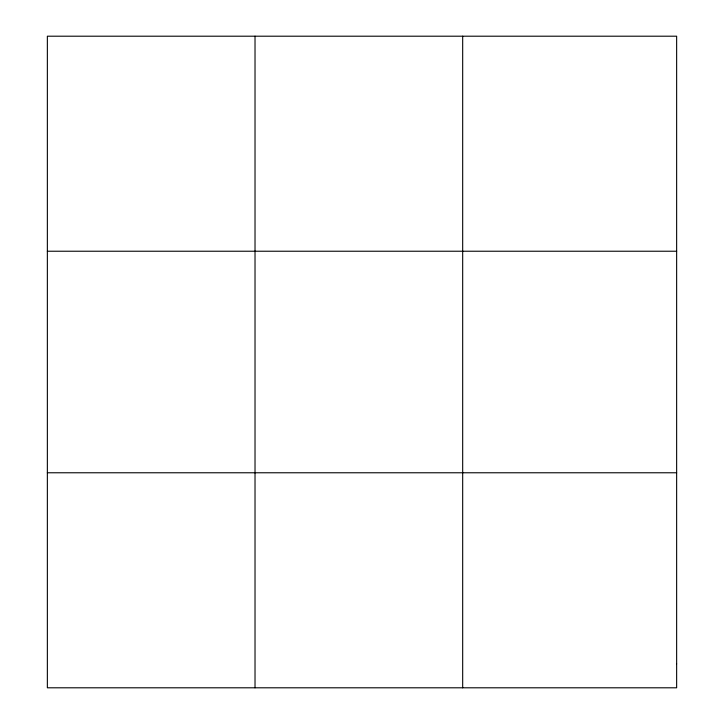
<?xml version="1.0" encoding="UTF-8"?>
<svg xmlns="http://www.w3.org/2000/svg" width="724" height="724" viewBox="0 0 724 724"><rect width="100%" height="100%" fill="white"/><g stroke="black" fill="none" stroke-linecap="round" stroke-linejoin="round"><path stroke-width="1.09" d="M255.02 36.2L255.02 687.8M462.681 36.2L462.681 687.8M47.359 251.228L676.641 251.228M47.359 472.772L676.641 472.772M676.641 663.908L676.641 687.8L47.359 687.8L47.359 36.2L676.641 36.2L676.641 663.908"/></g></svg>
